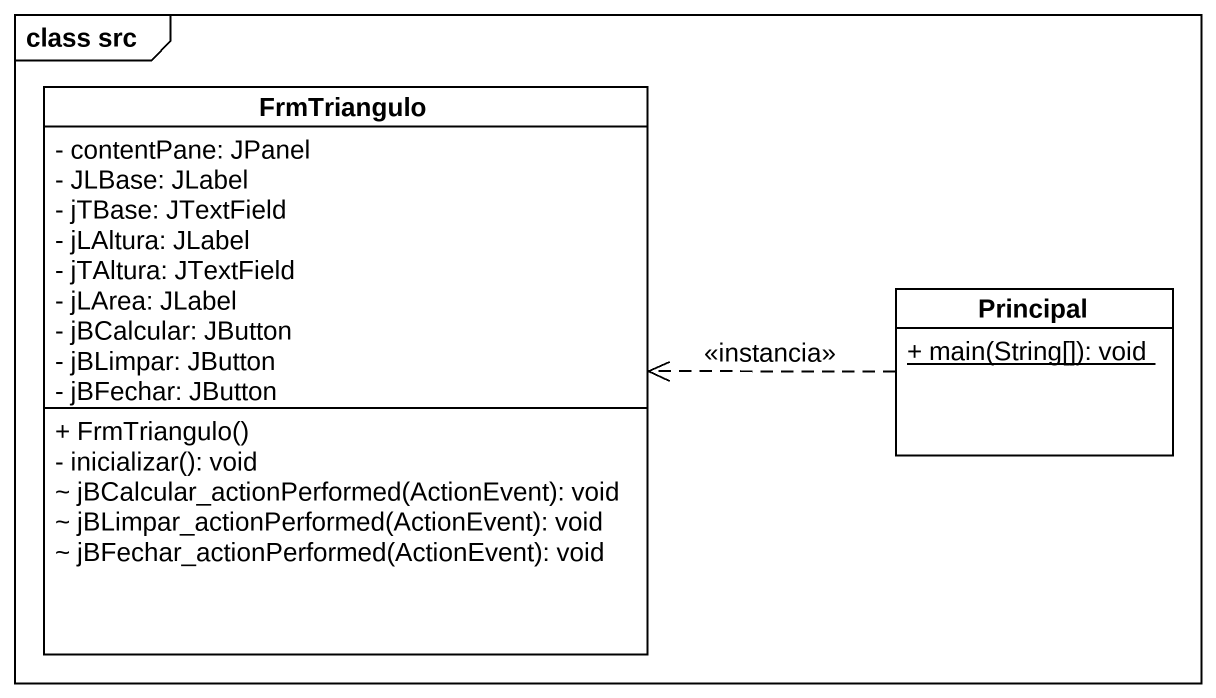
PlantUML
@startuml
mainframe class src
hide circle
hide empty members
skinparam classAttributeIconSize 0
class FrmTriangulo {
  - contentPane: JPanel
  - JLBase: JLabel
  - jTBase: JTextField
  - jLAltura: JLabel
  - jTAltura: JTextField
  - jLArea: JLabel
  - jBCalcular: JButton
  - jBLimpar: JButton
  - jBFechar: JButton
  + FrmTriangulo()
  - inicializar(): void
  ~ jBCalcular_actionPerformed(ActionEvent): void
  ~ jBLimpar_actionPerformed(ActionEvent): void
  ~ jBFechar_actionPerformed(ActionEvent): void
}
class Principal {
  {static} + main(String[]): void
}
Principal .left.> FrmTriangulo : <<instancia>>
@enduml
